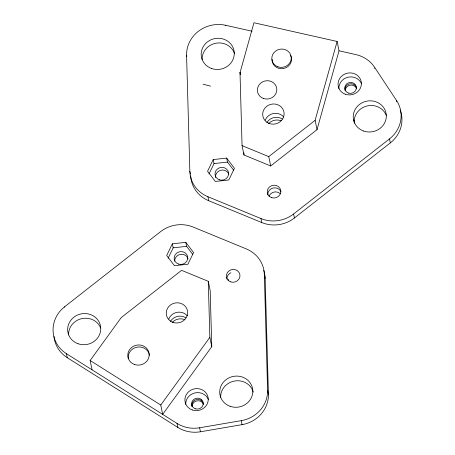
<?xml version="1.0" encoding="UTF-8"?>
<svg xmlns="http://www.w3.org/2000/svg" width="455" height="455" viewBox="0 0 455 455"><rect width="100%" height="100%" fill="white"/><g stroke="black" fill="none" stroke-linecap="round" stroke-linejoin="round"><path stroke-width="0.68" d="M240.007 72.749L253.953 22.75L337.11 41.468L339.026 50.801L317.027 129.664L270.674 165.956L243.982 154.973L242.066 145.64L240.007 72.749L240.416 74.745M317.027 129.664L315.116 120.33L337.11 41.468M172.36 243.823L166.695 255.5L174.475 265.697L187.909 264.224L193.574 252.553L185.799 242.35L172.36 243.823L173.179 247.827L168.111 258.269M213.224 159.574L207.56 171.251L215.34 181.448L228.78 179.975L234.439 168.304L226.664 158.101L213.224 159.574L214.043 163.578L208.976 174.02M90.13 360.491L121.257 317.562L181.585 270.333L208.282 281.309L210.199 290.648L211.774 346.659L162.68 414.368L160.763 405.035L90.13 360.491L92.046 369.824M160.763 405.035L209.857 337.326L208.282 281.309M67.243 357.664L66.424 353.666A31.241 29.285 -11.6 0 1 64.656 306.744L160.581 231.64A31.241 29.285 -11.6 0 1 193.21 227.068L246.252 248.885A31.241 29.285 -11.6 0 1 264.332 274.314L265.151 278.318L268.422 394.229A31.241 29.285 -11.6 0 1 242.077 424.646L200.445 431.772A31.241 29.285 -11.6 0 1 177.848 427.421L67.243 357.664A31.241 29.285 -11.6 0 1 53.997 336.569M242.066 145.64L268.763 156.622L315.116 120.33M252.098 31.236L225.697 25.292A31.241 29.285 -11.6 0 0 186.578 55.391L189.849 171.307A31.241 29.285 -11.6 0 0 207.924 196.736L260.965 218.554A31.241 29.285 -11.6 0 0 293.594 213.981L389.52 138.877A31.241 29.285 -11.6 0 0 396.538 100.509L374.522 67.198A31.241 29.285 -11.6 0 0 355.918 54.606L339.026 50.801M190.696 175.954A31.241 29.285 -11.6 0 0 208.743 200.735L261.784 222.558A31.241 29.285 -11.6 0 0 294.413 217.985L390.339 142.876A31.241 29.285 -11.6 0 0 400.212 110.11M66.424 353.666L177.029 423.417A31.241 29.285 -11.6 0 0 199.626 427.774L241.258 420.647A31.241 29.285 -11.6 0 0 267.603 390.231L264.332 274.314M214.043 163.578L227.483 162.105L233.625 170.159M173.179 247.827L186.618 246.354L192.761 254.408M203.021 84.192L210.585 86.131M353.785 119.887L354.28 121.149M396.538 100.509L396.794 101.761M389.52 138.877L390.339 142.876M374.675 67.949L374.778 68.449M293.594 213.981L294.413 217.985M268.763 156.622L270.674 165.956M240.081 72.493L240.49 74.495M225.697 25.292L225.805 25.793M260.965 218.554L261.784 222.558M226.664 158.101L227.483 162.105M267.603 390.231L268.422 394.229M186.578 55.391L186.783 56.392M207.924 196.736L208.743 200.735M241.258 420.647L242.077 424.646M189.849 171.307L189.951 171.802M190.054 172.303L190.412 174.055M209.857 337.326L211.774 346.659M185.799 242.35L186.618 246.354M199.626 427.774L200.445 431.772M177.029 423.417L177.848 427.421M64.656 306.744L64.758 307.244M243.92 152.852L243.982 154.973M290.552 55.3A9.765 9.151 -11.6 0 1 283.744 68.495A9.765 9.151 -11.6 0 1 272.084 59.269M267.79 194.894A6.836 6.404 -11.6 0 1 273.148 188.017A6.836 6.404 -11.6 0 1 280.985 191.891M268.99 196.259A6.836 6.404 -11.6 0 1 280.348 193.716M265.219 120.245A10.738 10.067 -11.6 0 1 273.614 113.471A10.738 10.067 -11.6 0 1 283.766 117.003M215.624 177.541A6.836 6.404 -11.6 0 1 220.686 170.261A6.836 6.404 -11.6 0 1 228.768 174.072M202.151 59.616A16.596 15.555 -11.6 0 1 215.988 43.208A16.596 15.555 -11.6 0 1 234.587 53.787M338.861 88.668A11.716 10.983 -11.6 0 1 348.24 77.168A11.716 10.983 -11.6 0 1 361.509 83.839M266.852 122.583A10.738 10.067 -11.6 0 1 282.322 119.011M268.564 123.669A10.738 10.067 -11.6 0 1 281.173 120.797M354.286 123.22A16.596 15.555 -11.6 0 1 366.929 105.992A16.596 15.555 -11.6 0 1 386.278 115.32M345.032 90.175A5.858 5.488 -11.6 0 1 349.667 83.868A5.858 5.488 -11.6 0 1 356.475 87.747M345.248 90.954A5.858 5.488 -11.6 0 1 349.935 85.204A5.858 5.488 -11.6 0 1 356.572 88.537M192.016 406.44A5.858 5.488 -11.6 0 1 196.532 399.581A5.858 5.488 -11.6 0 1 203.459 404.006M226.914 279.017A6.836 6.404 -11.6 0 1 230.907 272.733M228.126 280.507A6.836 6.404 -11.6 0 1 228.637 279.444M168.777 319.074A10.738 10.067 -11.6 0 1 177.171 312.301A10.738 10.067 -11.6 0 1 187.329 315.827M174.692 261.142A6.836 6.404 -11.6 0 1 180.51 254.362A6.836 6.404 -11.6 0 1 188.108 258.952M68.625 334.886A16.596 15.555 -11.6 0 1 81.906 318.591A16.596 15.555 -11.6 0 1 100.709 328.044M220.675 397.437A16.596 15.555 -11.6 0 1 234.803 380.977A16.596 15.555 -11.6 0 1 253.264 392.119M185.725 404.381A11.716 10.983 -11.6 0 1 195.098 392.875A11.716 10.983 -11.6 0 1 208.373 399.553M263.781 270.486A31.241 29.285 -11.6 0 1 265.151 278.318M170.409 321.406A10.738 10.067 -11.6 0 1 185.879 317.84M172.126 322.498A10.738 10.067 -11.6 0 1 184.73 319.626M201.059 399.877A7.422 6.956 -11.6 0 1 201.65 400.15M192.112 406.668A5.858 5.488 -11.6 0 1 196.799 400.912A5.858 5.488 -11.6 0 1 203.436 404.25M128.293 358.762A10.738 10.067 -11.6 0 1 137.33 347.097A10.738 10.067 -11.6 0 1 149.49 355.315M277.942 66.828A9.765 9.151 -11.6 0 0 291.172 56.647A9.765 9.151 -11.6 0 0 275.491 51.17A9.765 9.151 -11.6 0 0 277.942 66.828M271.635 197.663A6.836 6.404 -11.6 0 0 280.769 190.395A6.836 6.404 -11.6 0 0 269.724 186.732A6.836 6.404 -11.6 0 0 271.635 197.663M219.31 179.805A6.836 6.404 -11.6 0 0 228.564 172.678A6.836 6.404 -11.6 0 0 217.592 168.845A6.836 6.404 -11.6 0 0 219.31 179.805M211.626 68.506A16.596 15.555 -11.6 0 0 234.109 51.199A16.596 15.555 -11.6 0 0 207.452 41.883A16.596 15.555 -11.6 0 0 211.626 68.506M345.408 94.242A11.716 10.983 -11.6 0 0 361.281 82.025A11.716 10.983 -11.6 0 0 342.467 75.445A11.716 10.983 -11.6 0 0 345.408 94.242M348.388 93.07A5.858 5.488 -11.6 0 0 356.322 86.962A5.858 5.488 -11.6 0 0 346.915 83.674A5.858 5.488 -11.6 0 0 348.388 93.07M363.676 131.051A16.596 15.555 -11.6 0 0 386.159 113.75A16.596 15.555 -11.6 0 0 359.507 104.428A16.596 15.555 -11.6 0 0 363.676 131.051M269.445 123.538A10.738 10.067 -11.6 0 0 283.994 112.34A10.738 10.067 -11.6 0 0 266.744 106.311A10.738 10.067 -11.6 0 0 269.445 123.538M134.532 364.512A10.738 10.067 -11.6 0 0 149.081 353.319A10.738 10.067 -11.6 0 0 131.831 347.29A10.738 10.067 -11.6 0 0 134.532 364.512M263.434 98.468A9.765 9.151 -11.6 0 0 276.742 88.384A9.765 9.151 -11.6 0 0 261.113 82.787A9.765 9.151 -11.6 0 0 263.434 98.468M230.719 281.895A6.836 6.404 -11.6 0 0 239.91 274.689A6.836 6.404 -11.6 0 0 228.899 270.947A6.836 6.404 -11.6 0 0 230.719 281.895M178.445 264.054A6.836 6.404 -11.6 0 0 187.699 256.927A6.836 6.404 -11.6 0 0 176.728 253.094A6.836 6.404 -11.6 0 0 178.445 264.054M78.106 343.775A16.596 15.555 -11.6 0 0 100.589 326.468A16.596 15.555 -11.6 0 0 73.932 317.152A16.596 15.555 -11.6 0 0 78.106 343.775M230.156 406.326A16.596 15.555 -11.6 0 0 252.639 389.019A16.596 15.555 -11.6 0 0 225.981 379.703A16.596 15.555 -11.6 0 0 230.156 406.326M192.272 409.949A11.716 10.983 -11.6 0 0 208.145 397.733A11.716 10.983 -11.6 0 0 189.325 391.158A11.716 10.983 -11.6 0 0 192.272 409.949M195.246 408.783A5.858 5.488 -11.6 0 0 203.186 402.675A5.858 5.488 -11.6 0 0 193.779 399.388A5.858 5.488 -11.6 0 0 195.246 408.783M173.002 322.367A10.738 10.067 -11.6 0 0 187.551 311.169A10.738 10.067 -11.6 0 0 170.301 305.14A10.738 10.067 -11.6 0 0 173.002 322.367"/></g></svg>
